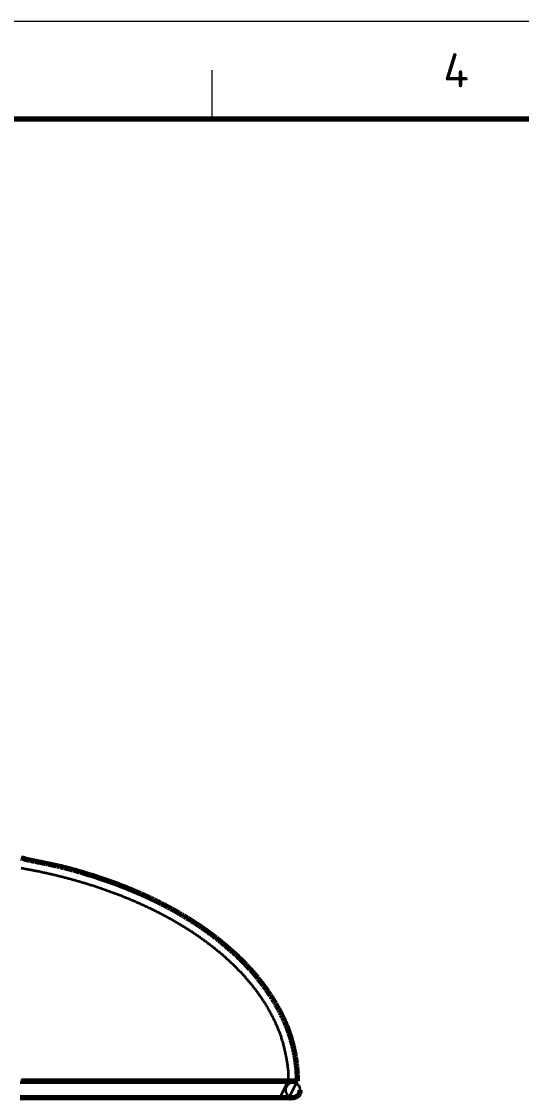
# Model space of a CAD drawing. Header units: millimetres. Extents: x 0 to 1554, y 0 to 420.
# Drawn here: x 127.5 to 178.7, y 309.6 to 420 of the extents above; entities that cross this region are included whole.
import ezdxf
from ezdxf.enums import TextEntityAlignment as Align

# ---------------------------------------------------------------- set-up
doc = ezdxf.new("R2010")
doc.units = ezdxf.units.MM
doc.linetypes.add('IRAM-E-TRAZOS', pattern=[5, 4, -1])
for name, color, linetype, lineweight in [('01-VISIBLE', 7, 'CONTINUOUS', 70), ('02-OCULTA', 4, 'IRAM-E-TRAZOS', 35), ('06-TEXTO', 7, 'CONTINUOUS', 25), ('07-RECUADRO', 7, 'CONTINUOUS', 70), ('08-FINA', 5, 'CONTINUOUS', 18)]:
    doc.layers.add(name, color=color, linetype=linetype, lineweight=lineweight)
doc.styles.add('ISO3098', font='isocpeur.ttf')

msp = doc.modelspace()

# ---------------------------------------------------------------- linework, layer by layer
at = {"layer": '01-VISIBLE'}
msp.add_line((154.8, 309.552), (154.895, 309.742), dxfattribs=at)
for points in [[(155.75, 311.452), (155.75, 311.557), (155.748, 311.662), (155.747, 311.766), (155.744, 311.871), (155.741, 311.976), (155.736, 312.081), (155.731, 312.186), (155.726, 312.29), (155.719, 312.395), (155.712, 312.5), (155.704, 312.604), (155.695, 312.709), (155.686, 312.813), (155.675, 312.917), (155.664, 313.022), (155.653, 313.126), (155.64, 313.23), (155.627, 313.334), (155.613, 313.438), (155.598, 313.542), (155.582, 313.645), (155.566, 313.749), (155.549, 313.853), (155.531, 313.956), (155.513, 314.059), (155.494, 314.162), (155.474, 314.265), (155.453, 314.368), (155.432, 314.471), (155.41, 314.573), (155.387, 314.675), (155.363, 314.778), (155.339, 314.88), (155.314, 314.982), (155.289, 315.083), (155.262, 315.185), (155.235, 315.286), (155.208, 315.387), (155.179, 315.488), (155.15, 315.589), (155.12, 315.69), (155.09, 315.79), (155.059, 315.89), (155.027, 315.99), (154.995, 316.09), (154.962, 316.189), (154.928, 316.289), (154.893, 316.388), (154.858, 316.486), (154.823, 316.585), (154.786, 316.683), (154.749, 316.782), (154.712, 316.879), (154.674, 316.977), (154.635, 317.074), (154.595, 317.172), (154.555, 317.269), (154.514, 317.365), (154.473, 317.462), (154.431, 317.558), (154.389, 317.654), (154.346, 317.749), (154.302, 317.845), (154.258, 317.94), (154.213, 318.034), (154.167, 318.129), (154.121, 318.223), (154.075, 318.317), (154.028, 318.411), (153.98, 318.504), (153.932, 318.597), (153.883, 318.69), (153.834, 318.783), (153.784, 318.875), (153.734, 318.967), (153.683, 319.059), (153.631, 319.15), (153.58, 319.241), (153.527, 319.332), (153.474, 319.423), (153.421, 319.513), (153.367, 319.603), (153.312, 319.692), (153.257, 319.782), (153.202, 319.871), (153.146, 319.959), (153.09, 320.048), (153.033, 320.136), (152.975, 320.224), (152.918, 320.311), (152.859, 320.398), (152.801, 320.485), (152.741, 320.572), (152.682, 320.658), (152.622, 320.744), (152.561, 320.83), (152.5, 320.915), (152.439, 321), (152.377, 321.085), (152.315, 321.169), (152.252, 321.253), (152.189, 321.337), (152.126, 321.421), (152.062, 321.504), (151.998, 321.587), (151.933, 321.669), (151.868, 321.751), (151.802, 321.833), (151.736, 321.915), (151.67, 321.996), (151.604, 322.077), (151.536, 322.158), (151.469, 322.238), (151.401, 322.318), (151.333, 322.398), (151.265, 322.477), (151.196, 322.556), (151.127, 322.635), (151.057, 322.714), (150.987, 322.792), (150.917, 322.87), (150.846, 322.947), (150.775, 323.024), (150.704, 323.101), (150.633, 323.178), (150.561, 323.254), (150.488, 323.33), (150.416, 323.406), (150.343, 323.481), (150.27, 323.556), (150.196, 323.631), (150.122, 323.706), (150.048, 323.78), (149.974, 323.854), (149.899, 323.927), (149.824, 324), (149.748, 324.073), (149.673, 324.146), (149.597, 324.218), (149.521, 324.29), (149.444, 324.362), (149.367, 324.433), (149.29, 324.504), (149.213, 324.575), (149.135, 324.646), (149.057, 324.716), (148.979, 324.786), (148.901, 324.856), (148.822, 324.925), (148.743, 324.994), (148.664, 325.063), (148.584, 325.131), (148.505, 325.199), (148.425, 325.267), (148.345, 325.335), (148.264, 325.402), (148.183, 325.469), (148.102, 325.536), (148.021, 325.602), (147.94, 325.668), (147.858, 325.734), (147.776, 325.799), (147.694, 325.865), (147.612, 325.929), (147.529, 325.994), (147.447, 326.058), (147.364, 326.123), (147.28, 326.186), (147.197, 326.25), (147.113, 326.313), (147.029, 326.376), (146.945, 326.439), (146.861, 326.501), (146.776, 326.563), (146.692, 326.625), (146.607, 326.687), (146.522, 326.748), (146.436, 326.809), (146.351, 326.87), (146.265, 326.93), (146.179, 326.99), (146.093, 327.05), (146.007, 327.11), (145.921, 327.169), (145.834, 327.228), (145.747, 327.287), (145.66, 327.346), (145.573, 327.404), (145.486, 327.462), (145.398, 327.52), (145.31, 327.577), (145.222, 327.634), (145.134, 327.691), (145.046, 327.748), (144.958, 327.804), (144.869, 327.86), (144.78, 327.916), (144.692, 327.972), (144.602, 328.027), (144.513, 328.082), (144.424, 328.137), (144.334, 328.192), (144.245, 328.246), (144.155, 328.3), (144.065, 328.354), (143.975, 328.408), (143.884, 328.461), (143.794, 328.514), (143.703, 328.567), (143.612, 328.619), (143.522, 328.671), (143.43, 328.724), (143.339, 328.775), (143.248, 328.827), (143.156, 328.878), (143.065, 328.929), (142.973, 328.98), (142.881, 329.03), (142.789, 329.081), (142.697, 329.131), (142.605, 329.18), (142.512, 329.23), (142.42, 329.279), (142.327, 329.328), (142.234, 329.377), (142.141, 329.426), (142.048, 329.474), (141.955, 329.522), (141.862, 329.57), (141.768, 329.617), (141.674, 329.665), (141.581, 329.712), (141.487, 329.758), (141.393, 329.805), (141.299, 329.851), (141.205, 329.898), (141.111, 329.944), (141.016, 329.989), (140.922, 330.035), (140.827, 330.08), (140.732, 330.125), (140.637, 330.17), (140.543, 330.214), (140.448, 330.259), (140.352, 330.303), (140.257, 330.347), (140.162, 330.39), (140.066, 330.434), (139.971, 330.477), (139.875, 330.52), (139.779, 330.563), (139.683, 330.605), (139.588, 330.647), (139.492, 330.69), (139.395, 330.731), (139.299, 330.773), (139.203, 330.814), (139.106, 330.856), (139.01, 330.897), (138.913, 330.937), (138.816, 330.978), (138.72, 331.018), (138.623, 331.058), (138.526, 331.098), (138.429, 331.138), (138.331, 331.177), (138.234, 331.216), (138.137, 331.255), (138.039, 331.294), (137.942, 331.332), (137.844, 331.37), (137.746, 331.408), (137.648, 331.446), (137.551, 331.484), (137.453, 331.521), (137.354, 331.558), (137.256, 331.595), (137.158, 331.631), (137.06, 331.668), (136.961, 331.704), (136.863, 331.739), (136.764, 331.775), (136.665, 331.81), (136.566, 331.846), (136.468, 331.881), (136.369, 331.915), (136.27, 331.95), (136.171, 331.984), (136.071, 332.019), (135.972, 332.053), (135.873, 332.086), (135.774, 332.12), (135.674, 332.153), (135.575, 332.187), (135.475, 332.22), (135.376, 332.253), (135.276, 332.285), (135.176, 332.318), (135.077, 332.351), (134.977, 332.383), (134.877, 332.415), (134.777, 332.447), (134.677, 332.479), (134.577, 332.511), (134.477, 332.542), (134.377, 332.573), (134.277, 332.605), (134.177, 332.636), (134.077, 332.667), (133.977, 332.698), (133.876, 332.729), (133.776, 332.759), (133.676, 332.789), (133.575, 332.82), (133.475, 332.85), (133.374, 332.879), (133.274, 332.909), (133.173, 332.938), (133.072, 332.967), (132.971, 332.996), (132.87, 333.024), (132.769, 333.052), (132.668, 333.08), (132.567, 333.108), (132.466, 333.135), (132.364, 333.162), (132.263, 333.188), (132.161, 333.215), (132.06, 333.241), (131.958, 333.266), (131.856, 333.292), (131.754, 333.317), (131.653, 333.341), (131.551, 333.366), (131.449, 333.39), (131.346, 333.414), (131.244, 333.438), (131.142, 333.461), (131.04, 333.484), (130.937, 333.507), (130.835, 333.529), (130.733, 333.552), (130.63, 333.574), (130.527, 333.596), (130.425, 333.618), (130.322, 333.639), (130.22, 333.661), (130.117, 333.682), (130.014, 333.704), (129.912, 333.725), (129.809, 333.746), (129.706, 333.767), (129.603, 333.788), (129.501, 333.809), (129.398, 333.83), (129.295, 333.851), (129.192, 333.872), (129.09, 333.893), (128.987, 333.913), (128.884, 333.934), (128.781, 333.955), (128.679, 333.976), (128.576, 333.998), (128.473, 334.019), (128.371, 334.041), (128.268, 334.063), (128.166, 334.085), (128.063, 334.108), (127.962, 334.133), (127.86, 334.161), (127.76, 334.191), (127.659, 334.219), (127.557, 334.242), (127.454, 334.261)], [(127.475, 311.452), (127.67, 311.452), (127.865, 311.452), (128.06, 311.452), (128.255, 311.452), (128.45, 311.452), (128.645, 311.452), (128.84, 311.452), (129.035, 311.452), (129.23, 311.452), (129.425, 311.452), (129.62, 311.452), (129.815, 311.452), (130.01, 311.452), (130.205, 311.452), (130.4, 311.452), (130.595, 311.452), (130.79, 311.452), (130.985, 311.452), (131.18, 311.452), (131.375, 311.452), (131.57, 311.452), (131.765, 311.452), (131.96, 311.452), (132.155, 311.452), (132.35, 311.452), (132.545, 311.452), (132.74, 311.452), (132.935, 311.452), (133.13, 311.452), (133.325, 311.452), (133.52, 311.452), (133.715, 311.452), (133.91, 311.452), (134.105, 311.452), (134.3, 311.452), (134.495, 311.452), (134.69, 311.452), (134.885, 311.452), (135.08, 311.452), (135.275, 311.452), (135.47, 311.452), (135.665, 311.452), (135.86, 311.452), (136.055, 311.452), (136.25, 311.452), (136.445, 311.452), (136.64, 311.452), (136.835, 311.452), (137.03, 311.452), (137.225, 311.452), (137.42, 311.452), (137.615, 311.452), (137.81, 311.452), (138.005, 311.452), (138.2, 311.452), (138.395, 311.452), (138.59, 311.452), (138.785, 311.452), (138.98, 311.452), (139.175, 311.452), (139.37, 311.452), (139.565, 311.452), (139.76, 311.452), (139.955, 311.452), (140.15, 311.452), (140.345, 311.452), (140.54, 311.452), (140.735, 311.452), (140.93, 311.452), (141.125, 311.452), (141.32, 311.452), (141.515, 311.452), (141.71, 311.452), (141.905, 311.452), (142.1, 311.452), (142.295, 311.452), (142.49, 311.452), (142.685, 311.452), (142.88, 311.452), (143.075, 311.452), (143.27, 311.452), (143.465, 311.452), (143.66, 311.452), (143.855, 311.452), (144.05, 311.452), (144.245, 311.452), (144.44, 311.452), (144.635, 311.452), (144.83, 311.452), (145.025, 311.452), (145.22, 311.452), (145.415, 311.452), (145.61, 311.452), (145.805, 311.452), (146, 311.452), (146.195, 311.452), (146.39, 311.452), (146.585, 311.452), (146.78, 311.452), (146.975, 311.452), (147.17, 311.452), (147.365, 311.452), (147.56, 311.452), (147.755, 311.452), (147.95, 311.452), (148.145, 311.452), (148.34, 311.452), (148.535, 311.452), (148.73, 311.452), (148.925, 311.452), (149.12, 311.452), (149.315, 311.452), (149.51, 311.452), (149.705, 311.452), (149.9, 311.452), (150.095, 311.452), (150.29, 311.452), (150.485, 311.452), (150.68, 311.452), (150.875, 311.452), (151.07, 311.452), (151.265, 311.452), (151.46, 311.452), (151.655, 311.452), (151.85, 311.452), (152.045, 311.452), (152.24, 311.452), (152.435, 311.452), (152.63, 311.452), (152.825, 311.452), (153.02, 311.452), (153.215, 311.452), (153.41, 311.452), (153.605, 311.452), (153.8, 311.452), (153.995, 311.452), (154.19, 311.452), (154.385, 311.452), (154.58, 311.452), (154.775, 311.452), (154.97, 311.452), (155.165, 311.452), (155.36, 311.452), (155.555, 311.452), (155.75, 311.452)], [(127.344, 309.742), (127.537, 309.742), (127.73, 309.742), (127.922, 309.742), (128.115, 309.742), (128.308, 309.742), (128.5, 309.742), (128.693, 309.742), (128.885, 309.742), (129.078, 309.742), (129.271, 309.742), (129.463, 309.742), (129.656, 309.742), (129.849, 309.742), (130.041, 309.742), (130.234, 309.742), (130.426, 309.742), (130.619, 309.742), (130.812, 309.742), (131.004, 309.742), (131.197, 309.742), (131.389, 309.742), (131.582, 309.742), (131.775, 309.742), (131.967, 309.742), (132.16, 309.742), (132.353, 309.742), (132.545, 309.742), (132.738, 309.742), (132.93, 309.742), (133.123, 309.742), (133.316, 309.742), (133.508, 309.742), (133.701, 309.742), (133.894, 309.742), (134.086, 309.742), (134.279, 309.742), (134.471, 309.742), (134.664, 309.742), (134.857, 309.742), (135.049, 309.742), (135.242, 309.742), (135.435, 309.742), (135.627, 309.742), (135.82, 309.742), (136.012, 309.742), (136.205, 309.742), (136.398, 309.742), (136.59, 309.742), (136.783, 309.742), (136.976, 309.742), (137.168, 309.742), (137.361, 309.742), (137.553, 309.742), (137.746, 309.742), (137.939, 309.742), (138.131, 309.742), (138.324, 309.742), (138.517, 309.742), (138.709, 309.742), (138.902, 309.742), (139.095, 309.742), (139.287, 309.742), (139.48, 309.742), (139.672, 309.742), (139.865, 309.742), (140.058, 309.742), (140.25, 309.742), (140.443, 309.742), (140.636, 309.742), (140.828, 309.742), (141.021, 309.742), (141.213, 309.742), (141.406, 309.742), (141.599, 309.742), (141.791, 309.742), (141.984, 309.742), (142.177, 309.742), (142.369, 309.742), (142.562, 309.742), (142.754, 309.742), (142.947, 309.742), (143.14, 309.742), (143.332, 309.742), (143.525, 309.742), (143.718, 309.742), (143.91, 309.742), (144.103, 309.742), (144.295, 309.742), (144.488, 309.742), (144.681, 309.742), (144.873, 309.742), (145.066, 309.742), (145.258, 309.742), (145.451, 309.742), (145.644, 309.742), (145.836, 309.742), (146.029, 309.742), (146.222, 309.742), (146.414, 309.742), (146.607, 309.742), (146.799, 309.742), (146.992, 309.742), (147.185, 309.742), (147.377, 309.742), (147.57, 309.742), (147.763, 309.742), (147.955, 309.742), (148.148, 309.742), (148.34, 309.742), (148.533, 309.742), (148.726, 309.742), (148.918, 309.742), (149.111, 309.742), (149.304, 309.742), (149.496, 309.742), (149.689, 309.742), (149.881, 309.742), (150.074, 309.742), (150.267, 309.742), (150.459, 309.742), (150.652, 309.742), (150.845, 309.742), (151.037, 309.742), (151.23, 309.742), (151.423, 309.742), (151.615, 309.742), (151.808, 309.742), (152, 309.742), (152.193, 309.742), (152.386, 309.742), (152.578, 309.742), (152.771, 309.742), (152.963, 309.742), (153.156, 309.742), (153.349, 309.742), (153.541, 309.742), (153.734, 309.742), (153.927, 309.742), (154.119, 309.742), (154.312, 309.742), (154.505, 309.742), (154.697, 309.742), (154.89, 309.742), (155.082, 309.742), (155.275, 309.742)], [(154.895, 309.742), (154.958, 309.742), (155.022, 309.742), (155.085, 309.742), (155.148, 309.742), (155.212, 309.742), (155.275, 309.742)]]:
    msp.add_lwpolyline(points, dxfattribs=at)
msp.add_arc((155.275, 310.502), 0.76, -90.00001, 0, dxfattribs=at)
at = {"layer": '02-OCULTA'}
for p, q in [((154.8, 311.452), (153.85, 309.552)), ((154.895, 309.742), (155.75, 311.452))]:
    msp.add_line(p, q, dxfattribs=at)
for points in [[(127.451, 333.264), (127.551, 333.247), (127.65, 333.229), (127.75, 333.211), (127.85, 333.193), (127.949, 333.175), (128.049, 333.157), (128.148, 333.138), (128.248, 333.119), (128.347, 333.1), (128.446, 333.081), (128.546, 333.062), (128.645, 333.043), (128.744, 333.023), (128.844, 333.003), (128.943, 332.983), (129.042, 332.963), (129.141, 332.943), (129.24, 332.922), (129.339, 332.902), (129.438, 332.881), (129.537, 332.86), (129.636, 332.839), (129.735, 332.817), (129.834, 332.796), (129.933, 332.774), (130.032, 332.752), (130.13, 332.73), (130.229, 332.708), (130.328, 332.685), (130.426, 332.663), (130.525, 332.64), (130.624, 332.617), (130.722, 332.594), (130.821, 332.571), (130.919, 332.547), (131.017, 332.523), (131.116, 332.5), (131.214, 332.476), (131.312, 332.451), (131.41, 332.427), (131.509, 332.402), (131.607, 332.378), (131.705, 332.353), (131.803, 332.327), (131.901, 332.302), (131.999, 332.277), (132.097, 332.251), (132.194, 332.225), (132.292, 332.199), (132.39, 332.173), (132.488, 332.146), (132.585, 332.12), (132.683, 332.093), (132.78, 332.066), (132.878, 332.039), (132.975, 332.012), (133.073, 331.984), (133.17, 331.956), (133.267, 331.929), (133.364, 331.9), (133.462, 331.872), (133.559, 331.844), (133.656, 331.815), (133.753, 331.786), (133.85, 331.757), (133.947, 331.728), (134.043, 331.699), (134.14, 331.669), (134.237, 331.639), (134.334, 331.609), (134.43, 331.579), (134.527, 331.549), (134.623, 331.518), (134.72, 331.487), (134.816, 331.456), (134.912, 331.425), (135.008, 331.394), (135.105, 331.362), (135.201, 331.331), (135.297, 331.299), (135.393, 331.267), (135.489, 331.234), (135.584, 331.202), (135.68, 331.169), (135.776, 331.136), (135.871, 331.103), (135.967, 331.07), (136.063, 331.036), (136.158, 331.003), (136.253, 330.969), (136.349, 330.935), (136.444, 330.9), (136.539, 330.866), (136.634, 330.831), (136.729, 330.796), (136.824, 330.761), (136.919, 330.726), (137.013, 330.69), (137.108, 330.655), (137.203, 330.619), (137.297, 330.583), (137.392, 330.546), (137.486, 330.51), (137.58, 330.473), (137.675, 330.436), (137.769, 330.399), (137.863, 330.362), (137.957, 330.324), (138.051, 330.286), (138.144, 330.248), (138.238, 330.21), (138.332, 330.172), (138.425, 330.133), (138.519, 330.094), (138.612, 330.055), (138.705, 330.016), (138.799, 329.977), (138.892, 329.937), (138.985, 329.897), (139.078, 329.857), (139.17, 329.817), (139.263, 329.776), (139.356, 329.735), (139.448, 329.695), (139.541, 329.653), (139.633, 329.612), (139.725, 329.57), (139.818, 329.529), (139.91, 329.486), (140.001, 329.444), (140.093, 329.402), (140.185, 329.359), (140.277, 329.316), (140.368, 329.273), (140.46, 329.23), (140.551, 329.186), (140.642, 329.142), (140.733, 329.098), (140.824, 329.054), (140.915, 329.009), (141.006, 328.965), (141.097, 328.92), (141.187, 328.874), (141.278, 328.829), (141.368, 328.783), (141.458, 328.738), (141.548, 328.691), (141.638, 328.645), (141.728, 328.599), (141.818, 328.552), (141.907, 328.505), (141.997, 328.457), (142.086, 328.41), (142.175, 328.362), (142.265, 328.314), (142.353, 328.266), (142.442, 328.218), (142.531, 328.169), (142.62, 328.12), (142.708, 328.071), (142.796, 328.022), (142.885, 327.972), (142.973, 327.922), (143.061, 327.872), (143.148, 327.822), (143.236, 327.771), (143.324, 327.72), (143.411, 327.669), (143.498, 327.618), (143.585, 327.566), (143.672, 327.514), (143.759, 327.462), (143.845, 327.41), (143.932, 327.357), (144.018, 327.305), (144.104, 327.252), (144.19, 327.198), (144.276, 327.145), (144.362, 327.091), (144.447, 327.037), (144.533, 326.982), (144.618, 326.928), (144.703, 326.873), (144.788, 326.818), (144.873, 326.763), (144.957, 326.707), (145.042, 326.651), (145.126, 326.595), (145.21, 326.539), (145.294, 326.482), (145.377, 326.425), (145.461, 326.368), (145.544, 326.311), (145.627, 326.253), (145.71, 326.195), (145.793, 326.137), (145.876, 326.078), (145.958, 326.019), (146.04, 325.96), (146.122, 325.901), (146.204, 325.842), (146.286, 325.782), (146.367, 325.722), (146.448, 325.661), (146.529, 325.601), (146.61, 325.54), (146.691, 325.479), (146.771, 325.417), (146.851, 325.355), (146.931, 325.293), (147.011, 325.231), (147.091, 325.169), (147.17, 325.106), (147.249, 325.043), (147.328, 324.979), (147.407, 324.916), (147.485, 324.852), (147.563, 324.787), (147.641, 324.723), (147.719, 324.658), (147.796, 324.593), (147.874, 324.528), (147.951, 324.462), (148.027, 324.396), (148.104, 324.33), (148.18, 324.263), (148.256, 324.196), (148.332, 324.129), (148.407, 324.062), (148.483, 323.994), (148.558, 323.926), (148.632, 323.858), (148.707, 323.79), (148.781, 323.721), (148.855, 323.652), (148.929, 323.582), (149.002, 323.513), (149.075, 323.443), (149.148, 323.372), (149.22, 323.302), (149.292, 323.231), (149.364, 323.16), (149.436, 323.088), (149.507, 323.016), (149.578, 322.944), (149.649, 322.872), (149.719, 322.799), (149.79, 322.726), (149.859, 322.653), (149.929, 322.579), (149.998, 322.505), (150.067, 322.431), (150.135, 322.357), (150.203, 322.282), (150.271, 322.207), (150.339, 322.131), (150.406, 322.055), (150.472, 321.979), (150.539, 321.903), (150.605, 321.827), (150.671, 321.75), (150.736, 321.672), (150.801, 321.595), (150.866, 321.517), (150.93, 321.439), (150.994, 321.36), (151.058, 321.282), (151.121, 321.203), (151.184, 321.123), (151.246, 321.044), (151.308, 320.964), (151.37, 320.883), (151.431, 320.803), (151.492, 320.722), (151.552, 320.641), (151.612, 320.559), (151.672, 320.478), (151.731, 320.396), (151.79, 320.313), (151.848, 320.231), (151.906, 320.148), (151.964, 320.064), (152.021, 319.981), (152.077, 319.897), (152.133, 319.813), (152.189, 319.728), (152.244, 319.643), (152.299, 319.558), (152.353, 319.473), (152.407, 319.387), (152.46, 319.301), (152.513, 319.214), (152.565, 319.128), (152.617, 319.041), (152.668, 318.953), (152.719, 318.866), (152.769, 318.778), (152.818, 318.69), (152.867, 318.601), (152.916, 318.513), (152.964, 318.424), (153.012, 318.334), (153.059, 318.245), (153.106, 318.155), (153.152, 318.065), (153.197, 317.974), (153.242, 317.884), (153.287, 317.793), (153.331, 317.702), (153.375, 317.611), (153.418, 317.519), (153.46, 317.427), (153.502, 317.335), (153.544, 317.243), (153.585, 317.15), (153.625, 317.058), (153.665, 316.965), (153.705, 316.872), (153.744, 316.778), (153.782, 316.684), (153.819, 316.59), (153.856, 316.496), (153.892, 316.402), (153.927, 316.307), (153.962, 316.212), (153.996, 316.116), (154.029, 316.021), (154.061, 315.925), (154.093, 315.829), (154.124, 315.732), (154.154, 315.636), (154.183, 315.539), (154.211, 315.442), (154.239, 315.344), (154.265, 315.247), (154.291, 315.149), (154.316, 315.051), (154.341, 314.953), (154.365, 314.854), (154.388, 314.756), (154.41, 314.657), (154.433, 314.558), (154.454, 314.459), (154.475, 314.36), (154.496, 314.261), (154.516, 314.162), (154.536, 314.063), (154.556, 313.964), (154.575, 313.864), (154.593, 313.765), (154.612, 313.665), (154.63, 313.566), (154.648, 313.466), (154.665, 313.367), (154.682, 313.267), (154.699, 313.167), (154.714, 313.067), (154.729, 312.967), (154.742, 312.866), (154.753, 312.766), (154.762, 312.665), (154.77, 312.564), (154.777, 312.463), (154.782, 312.362), (154.787, 312.261), (154.791, 312.16), (154.793, 312.059), (154.796, 311.958), (154.797, 311.857), (154.799, 311.755), (154.799, 311.654), (154.8, 311.553), (154.8, 311.452)], [(155.275, 311.262), (155.082, 311.262), (154.89, 311.262), (154.697, 311.262), (154.505, 311.262), (154.312, 311.262), (154.119, 311.262), (153.927, 311.262), (153.734, 311.262), (153.542, 311.262), (153.349, 311.262), (153.156, 311.262), (152.964, 311.262), (152.771, 311.262), (152.578, 311.262), (152.386, 311.262), (152.193, 311.262), (152, 311.262), (151.808, 311.262), (151.615, 311.262), (151.423, 311.262), (151.23, 311.262), (151.037, 311.262), (150.845, 311.262), (150.652, 311.262), (150.459, 311.262), (150.267, 311.262), (150.074, 311.262), (149.881, 311.262), (149.689, 311.262), (149.496, 311.262), (149.304, 311.262), (149.111, 311.262), (148.918, 311.262), (148.726, 311.262), (148.533, 311.262), (148.34, 311.262), (148.148, 311.262), (147.955, 311.262), (147.763, 311.262), (147.57, 311.262), (147.377, 311.262), (147.185, 311.262), (146.992, 311.262), (146.799, 311.262), (146.607, 311.262), (146.414, 311.262), (146.222, 311.262), (146.029, 311.262), (145.836, 311.262), (145.644, 311.262), (145.451, 311.262), (145.258, 311.262), (145.066, 311.262), (144.873, 311.262), (144.681, 311.262), (144.488, 311.262), (144.295, 311.262), (144.103, 311.262), (143.91, 311.262), (143.718, 311.262), (143.525, 311.262), (143.332, 311.262), (143.14, 311.262), (142.947, 311.262), (142.754, 311.262), (142.562, 311.262), (142.369, 311.262), (142.177, 311.262), (141.984, 311.262), (141.791, 311.262), (141.599, 311.262), (141.406, 311.262), (141.213, 311.262), (141.021, 311.262), (140.828, 311.262), (140.636, 311.262), (140.443, 311.262), (140.25, 311.262), (140.058, 311.262), (139.865, 311.262), (139.672, 311.262), (139.48, 311.262), (139.287, 311.262), (139.095, 311.262), (138.902, 311.262), (138.709, 311.262), (138.517, 311.262), (138.324, 311.262), (138.131, 311.262), (137.939, 311.262), (137.746, 311.262), (137.553, 311.262), (137.361, 311.262), (137.168, 311.262), (136.976, 311.262), (136.783, 311.262), (136.59, 311.262), (136.398, 311.262), (136.205, 311.262), (136.012, 311.262), (135.82, 311.262), (135.627, 311.262), (135.435, 311.262), (135.242, 311.262), (135.049, 311.262), (134.857, 311.262), (134.664, 311.262), (134.471, 311.262), (134.279, 311.262), (134.086, 311.262), (133.894, 311.262), (133.701, 311.262), (133.508, 311.262), (133.316, 311.262), (133.123, 311.262), (132.93, 311.262), (132.738, 311.262), (132.545, 311.262), (132.353, 311.262), (132.16, 311.262), (131.967, 311.262), (131.775, 311.262), (131.582, 311.262), (131.389, 311.262), (131.197, 311.262), (131.004, 311.262), (130.812, 311.262), (130.619, 311.262), (130.426, 311.262), (130.234, 311.262), (130.041, 311.262), (129.849, 311.262), (129.656, 311.262), (129.463, 311.262), (129.271, 311.262), (129.078, 311.262), (128.885, 311.262), (128.693, 311.262), (128.5, 311.262), (128.308, 311.262), (128.115, 311.262), (127.922, 311.262), (127.73, 311.262), (127.537, 311.262), (127.344, 311.262)], [(155.275, 311.262), (155.082, 311.262), (154.89, 311.262), (154.697, 311.262), (154.505, 311.262), (154.312, 311.262), (154.119, 311.262), (153.927, 311.262), (153.734, 311.262), (153.542, 311.262), (153.349, 311.262), (153.156, 311.262), (152.964, 311.262), (152.771, 311.262), (152.578, 311.262), (152.386, 311.262), (152.193, 311.262), (152, 311.262), (151.808, 311.262), (151.615, 311.262), (151.423, 311.262), (151.23, 311.262), (151.037, 311.262), (150.845, 311.262), (150.652, 311.262), (150.459, 311.262), (150.267, 311.262), (150.074, 311.262), (149.881, 311.262), (149.689, 311.262), (149.496, 311.262), (149.304, 311.262), (149.111, 311.262), (148.918, 311.262), (148.726, 311.262), (148.533, 311.262), (148.34, 311.262), (148.148, 311.262), (147.955, 311.262), (147.763, 311.262), (147.57, 311.262), (147.377, 311.262), (147.185, 311.262), (146.992, 311.262), (146.799, 311.262), (146.607, 311.262), (146.414, 311.262), (146.222, 311.262), (146.029, 311.262), (145.836, 311.262), (145.644, 311.262), (145.451, 311.262), (145.258, 311.262), (145.066, 311.262), (144.873, 311.262), (144.681, 311.262), (144.488, 311.262), (144.295, 311.262), (144.103, 311.262), (143.91, 311.262), (143.718, 311.262), (143.525, 311.262), (143.332, 311.262), (143.14, 311.262), (142.947, 311.262), (142.754, 311.262), (142.562, 311.262), (142.369, 311.262), (142.177, 311.262), (141.984, 311.262), (141.791, 311.262), (141.599, 311.262), (141.406, 311.262), (141.213, 311.262), (141.021, 311.262), (140.828, 311.262), (140.636, 311.262), (140.443, 311.262), (140.25, 311.262), (140.058, 311.262), (139.865, 311.262), (139.672, 311.262), (139.48, 311.262), (139.287, 311.262), (139.095, 311.262), (138.902, 311.262), (138.709, 311.262), (138.517, 311.262), (138.324, 311.262), (138.131, 311.262), (137.939, 311.262), (137.746, 311.262), (137.553, 311.262), (137.361, 311.262), (137.168, 311.262), (136.976, 311.262), (136.783, 311.262), (136.59, 311.262), (136.398, 311.262), (136.205, 311.262), (136.012, 311.262), (135.82, 311.262), (135.627, 311.262), (135.435, 311.262), (135.242, 311.262), (135.049, 311.262), (134.857, 311.262), (134.664, 311.262), (134.471, 311.262), (134.279, 311.262), (134.086, 311.262), (133.894, 311.262), (133.701, 311.262), (133.508, 311.262), (133.316, 311.262), (133.123, 311.262), (132.93, 311.262), (132.738, 311.262), (132.545, 311.262), (132.353, 311.262), (132.16, 311.262), (131.967, 311.262), (131.775, 311.262), (131.582, 311.262), (131.389, 311.262), (131.197, 311.262), (131.004, 311.262), (130.812, 311.262), (130.619, 311.262), (130.426, 311.262), (130.234, 311.262), (130.041, 311.262), (129.849, 311.262), (129.656, 311.262), (129.463, 311.262), (129.271, 311.262), (129.078, 311.262), (128.885, 311.262), (128.693, 311.262), (128.5, 311.262), (128.308, 311.262), (128.115, 311.262), (127.922, 311.262), (127.73, 311.262), (127.537, 311.262), (127.344, 311.262)], [(154.8, 311.452), (154.61, 311.452), (154.419, 311.452), (154.229, 311.452), (154.039, 311.452), (153.849, 311.452), (153.659, 311.452), (153.468, 311.452), (153.278, 311.452), (153.088, 311.452), (152.897, 311.452), (152.707, 311.452), (152.517, 311.452), (152.327, 311.452), (152.136, 311.452), (151.946, 311.452), (151.756, 311.452), (151.566, 311.452), (151.375, 311.452), (151.185, 311.452), (150.995, 311.452), (150.805, 311.452), (150.614, 311.452), (150.424, 311.452), (150.234, 311.452), (150.044, 311.452), (149.853, 311.452), (149.663, 311.452), (149.473, 311.452), (149.283, 311.452), (149.093, 311.452), (148.902, 311.452), (148.712, 311.452), (148.522, 311.452), (148.332, 311.452), (148.141, 311.452), (147.951, 311.452), (147.761, 311.452), (147.571, 311.452), (147.38, 311.452), (147.19, 311.452), (147, 311.452), (146.809, 311.452), (146.619, 311.452), (146.429, 311.452), (146.239, 311.452), (146.048, 311.452), (145.858, 311.452), (145.668, 311.452), (145.478, 311.452), (145.287, 311.452), (145.097, 311.452), (144.907, 311.452), (144.717, 311.452), (144.526, 311.452), (144.336, 311.452), (144.146, 311.452), (143.956, 311.452), (143.765, 311.452), (143.575, 311.452), (143.385, 311.452), (143.195, 311.452), (143.004, 311.452), (142.814, 311.452), (142.624, 311.452), (142.434, 311.452), (142.243, 311.452), (142.053, 311.452), (141.863, 311.452), (141.673, 311.452), (141.482, 311.452), (141.292, 311.452), (141.102, 311.452), (140.912, 311.452), (140.721, 311.452), (140.531, 311.452), (140.341, 311.452), (140.151, 311.452), (139.96, 311.452), (139.77, 311.452), (139.58, 311.452), (139.39, 311.452), (139.2, 311.452), (139.009, 311.452), (138.819, 311.452), (138.629, 311.452), (138.438, 311.452), (138.248, 311.452), (138.058, 311.452), (137.868, 311.452), (137.678, 311.452), (137.487, 311.452), (137.297, 311.452), (137.107, 311.452), (136.916, 311.452), (136.726, 311.452), (136.536, 311.452), (136.346, 311.452), (136.155, 311.452), (135.965, 311.452), (135.775, 311.452), (135.585, 311.452), (135.394, 311.452), (135.204, 311.452), (135.014, 311.452), (134.824, 311.452), (134.633, 311.452), (134.443, 311.452), (134.253, 311.452), (134.063, 311.452), (133.873, 311.452), (133.682, 311.452), (133.492, 311.452), (133.302, 311.452), (133.111, 311.452), (132.921, 311.452), (132.731, 311.452), (132.541, 311.452), (132.35, 311.452), (132.16, 311.452), (131.97, 311.452), (131.78, 311.452), (131.589, 311.452), (131.399, 311.452), (131.209, 311.452), (131.019, 311.452), (130.828, 311.452), (130.638, 311.452), (130.448, 311.452), (130.258, 311.452), (130.067, 311.452), (129.877, 311.452), (129.687, 311.452), (129.497, 311.452), (129.306, 311.452), (129.116, 311.452), (128.926, 311.452), (128.736, 311.452), (128.545, 311.452), (128.355, 311.452), (128.165, 311.452), (127.975, 311.452), (127.784, 311.452), (127.594, 311.452), (127.404, 311.452)], [(127.404, 311.452), (127.594, 311.452), (127.784, 311.452), (127.975, 311.452), (128.165, 311.452), (128.355, 311.452), (128.545, 311.452), (128.736, 311.452), (128.926, 311.452), (129.116, 311.452), (129.306, 311.452), (129.497, 311.452), (129.687, 311.452), (129.877, 311.452), (130.067, 311.452), (130.258, 311.452), (130.448, 311.452), (130.638, 311.452), (130.828, 311.452), (131.019, 311.452), (131.209, 311.452), (131.399, 311.452), (131.589, 311.452), (131.78, 311.452), (131.97, 311.452), (132.16, 311.452), (132.35, 311.452), (132.541, 311.452), (132.731, 311.452), (132.921, 311.452), (133.111, 311.452), (133.302, 311.452), (133.492, 311.452), (133.682, 311.452), (133.873, 311.452), (134.063, 311.452), (134.253, 311.452), (134.443, 311.452), (134.633, 311.452), (134.824, 311.452), (135.014, 311.452), (135.204, 311.452), (135.394, 311.452), (135.585, 311.452), (135.775, 311.452), (135.965, 311.452), (136.155, 311.452), (136.346, 311.452), (136.536, 311.452), (136.726, 311.452), (136.916, 311.452), (137.107, 311.452), (137.297, 311.452), (137.487, 311.452), (137.678, 311.452), (137.868, 311.452), (138.058, 311.452), (138.248, 311.452), (138.438, 311.452), (138.629, 311.452), (138.819, 311.452), (139.009, 311.452), (139.2, 311.452), (139.39, 311.452), (139.58, 311.452), (139.77, 311.452), (139.96, 311.452), (140.151, 311.452), (140.341, 311.452), (140.531, 311.452), (140.721, 311.452), (140.912, 311.452), (141.102, 311.452), (141.292, 311.452), (141.482, 311.452), (141.673, 311.452), (141.863, 311.452), (142.053, 311.452), (142.243, 311.452), (142.434, 311.452), (142.624, 311.452), (142.814, 311.452), (143.004, 311.452), (143.195, 311.452), (143.385, 311.452), (143.575, 311.452), (143.765, 311.452), (143.956, 311.452), (144.146, 311.452), (144.336, 311.452), (144.526, 311.452), (144.717, 311.452), (144.907, 311.452), (145.097, 311.452), (145.287, 311.452), (145.478, 311.452), (145.668, 311.452), (145.858, 311.452), (146.048, 311.452), (146.239, 311.452), (146.429, 311.452), (146.619, 311.452), (146.809, 311.452), (147, 311.452), (147.19, 311.452), (147.38, 311.452), (147.571, 311.452), (147.761, 311.452), (147.951, 311.452), (148.141, 311.452), (148.332, 311.452), (148.522, 311.452), (148.712, 311.452), (148.902, 311.452), (149.093, 311.452), (149.283, 311.452), (149.473, 311.452), (149.663, 311.452), (149.853, 311.452), (150.044, 311.452), (150.234, 311.452), (150.424, 311.452), (150.614, 311.452), (150.805, 311.452), (150.995, 311.452), (151.185, 311.452), (151.375, 311.452), (151.566, 311.452), (151.756, 311.452), (151.946, 311.452), (152.136, 311.452), (152.327, 311.452), (152.517, 311.452), (152.707, 311.452), (152.897, 311.452), (153.088, 311.452), (153.278, 311.452), (153.468, 311.452), (153.659, 311.452), (153.849, 311.452), (154.039, 311.452), (154.229, 311.452), (154.419, 311.452), (154.61, 311.452), (154.8, 311.452)], [(155.75, 311.452), (155.555, 311.452), (155.36, 311.452), (155.165, 311.452), (154.97, 311.452), (154.775, 311.452), (154.58, 311.452), (154.385, 311.452), (154.19, 311.452), (153.995, 311.452), (153.8, 311.452), (153.605, 311.452), (153.41, 311.452), (153.215, 311.452), (153.02, 311.452), (152.825, 311.452), (152.63, 311.452), (152.435, 311.452), (152.24, 311.452), (152.045, 311.452), (151.85, 311.452), (151.655, 311.452), (151.46, 311.452), (151.265, 311.452), (151.07, 311.452), (150.875, 311.452), (150.68, 311.452), (150.485, 311.452), (150.29, 311.452), (150.095, 311.452), (149.9, 311.452), (149.705, 311.452), (149.51, 311.452), (149.315, 311.452), (149.12, 311.452), (148.925, 311.452), (148.73, 311.452), (148.535, 311.452), (148.34, 311.452), (148.145, 311.452), (147.95, 311.452), (147.755, 311.452), (147.56, 311.452), (147.365, 311.452), (147.17, 311.452), (146.975, 311.452), (146.78, 311.452), (146.585, 311.452), (146.39, 311.452), (146.195, 311.452), (146, 311.452), (145.805, 311.452), (145.61, 311.452), (145.415, 311.452), (145.22, 311.452), (145.025, 311.452), (144.83, 311.452), (144.635, 311.452), (144.44, 311.452), (144.245, 311.452), (144.05, 311.452), (143.855, 311.452), (143.66, 311.452), (143.465, 311.452), (143.27, 311.452), (143.075, 311.452), (142.88, 311.452), (142.685, 311.452), (142.49, 311.452), (142.295, 311.452), (142.1, 311.452), (141.905, 311.452), (141.71, 311.452), (141.515, 311.452), (141.32, 311.452), (141.125, 311.452), (140.93, 311.452), (140.735, 311.452), (140.54, 311.452), (140.345, 311.452), (140.15, 311.452), (139.955, 311.452), (139.76, 311.452), (139.565, 311.452), (139.37, 311.452), (139.175, 311.452), (138.98, 311.452), (138.785, 311.452), (138.59, 311.452), (138.395, 311.452), (138.2, 311.452), (138.005, 311.452), (137.81, 311.452), (137.615, 311.452), (137.42, 311.452), (137.225, 311.452), (137.03, 311.452), (136.835, 311.452), (136.64, 311.452), (136.445, 311.452), (136.25, 311.452), (136.055, 311.452), (135.86, 311.452), (135.665, 311.452), (135.47, 311.452), (135.275, 311.452), (135.08, 311.452), (134.885, 311.452), (134.69, 311.452), (134.495, 311.452), (134.3, 311.452), (134.105, 311.452), (133.91, 311.452), (133.715, 311.452), (133.52, 311.452), (133.325, 311.452), (133.13, 311.452), (132.935, 311.452), (132.74, 311.452), (132.545, 311.452), (132.35, 311.452), (132.155, 311.452), (131.96, 311.452), (131.765, 311.452), (131.57, 311.452), (131.375, 311.452), (131.18, 311.452), (130.985, 311.452), (130.79, 311.452), (130.595, 311.452), (130.4, 311.452), (130.205, 311.452), (130.01, 311.452), (129.815, 311.452), (129.62, 311.452), (129.425, 311.452), (129.23, 311.452), (129.035, 311.452), (128.84, 311.452), (128.645, 311.452), (128.45, 311.452), (128.255, 311.452), (128.06, 311.452), (127.865, 311.452), (127.67, 311.452), (127.475, 311.452)], [(127.431, 309.742), (127.621, 309.742), (127.812, 309.742), (128.003, 309.742), (128.194, 309.742), (128.384, 309.742), (128.575, 309.742), (128.766, 309.742), (128.956, 309.742), (129.147, 309.742), (129.338, 309.742), (129.529, 309.742), (129.719, 309.742), (129.91, 309.742), (130.101, 309.742), (130.291, 309.742), (130.482, 309.742), (130.673, 309.742), (130.864, 309.742), (131.054, 309.742), (131.245, 309.742), (131.436, 309.742), (131.627, 309.742), (131.817, 309.742), (132.008, 309.742), (132.199, 309.742), (132.389, 309.742), (132.58, 309.742), (132.771, 309.742), (132.962, 309.742), (133.152, 309.742), (133.343, 309.742), (133.534, 309.742), (133.725, 309.742), (133.915, 309.742), (134.106, 309.742), (134.297, 309.742), (134.487, 309.742), (134.678, 309.742), (134.869, 309.742), (135.06, 309.742), (135.25, 309.742), (135.441, 309.742), (135.632, 309.742), (135.823, 309.742), (136.013, 309.742), (136.204, 309.742), (136.395, 309.742), (136.585, 309.742), (136.776, 309.742), (136.967, 309.742), (137.158, 309.742), (137.348, 309.742), (137.539, 309.742), (137.73, 309.742), (137.92, 309.742), (138.111, 309.742), (138.302, 309.742), (138.493, 309.742), (138.683, 309.742), (138.874, 309.742), (139.065, 309.742), (139.256, 309.742), (139.446, 309.742), (139.637, 309.742), (139.828, 309.742), (140.018, 309.742), (140.209, 309.742), (140.4, 309.742), (140.591, 309.742), (140.781, 309.742), (140.972, 309.742), (141.163, 309.742), (141.354, 309.742), (141.544, 309.742), (141.735, 309.742), (141.926, 309.742), (142.116, 309.742), (142.307, 309.742), (142.498, 309.742), (142.689, 309.742), (142.879, 309.742), (143.07, 309.742), (143.261, 309.742), (143.452, 309.742), (143.642, 309.742), (143.833, 309.742), (144.024, 309.742), (144.214, 309.742), (144.405, 309.742), (144.596, 309.742), (144.787, 309.742), (144.977, 309.742), (145.168, 309.742), (145.359, 309.742), (145.549, 309.742), (145.74, 309.742), (145.931, 309.742), (146.122, 309.742), (146.312, 309.742), (146.503, 309.742), (146.694, 309.742), (146.885, 309.742), (147.075, 309.742), (147.266, 309.742), (147.457, 309.742), (147.647, 309.742), (147.838, 309.742), (148.029, 309.742), (148.22, 309.742), (148.41, 309.742), (148.601, 309.742), (148.792, 309.742), (148.983, 309.742), (149.173, 309.742), (149.364, 309.742), (149.555, 309.742), (149.745, 309.742), (149.936, 309.742), (150.127, 309.742), (150.318, 309.742), (150.508, 309.742), (150.699, 309.742), (150.89, 309.742), (151.081, 309.742), (151.271, 309.742), (151.462, 309.742), (151.653, 309.742), (151.843, 309.742), (152.034, 309.742), (152.225, 309.742), (152.416, 309.742), (152.606, 309.742), (152.797, 309.742), (152.988, 309.742), (153.178, 309.742), (153.369, 309.742), (153.56, 309.742), (153.751, 309.742), (153.941, 309.742), (154.132, 309.742), (154.323, 309.742), (154.514, 309.742), (154.704, 309.742), (154.895, 309.742)]]:
    msp.add_lwpolyline(points, dxfattribs=at)
msp.add_arc((155.275, 310.502), 0.76, 0, -90.00001, dxfattribs=at)
at = {"layer": '07-RECUADRO'}
msp.add_lwpolyline([(25, 10), (584, 10), (584, 410), (25, 410)], close=True, dxfattribs=at)
at = {"layer": '08-FINA'}
msp.add_line((147, 410), (147, 415), dxfattribs=at)
msp.add_lwpolyline([(0, 0), (594, 0), (594, 420), (0, 420)], close=True, dxfattribs=at)

# ---------------------------------------------------------------- texts
at = {"layer": '06-TEXTO', "style": 'ISO3098'}
msp.add_text('4', height=3.5, dxfattribs=at).set_placement((172, 415), align=Align.MIDDLE_CENTER)

doc.saveas('drawing.dxf')
